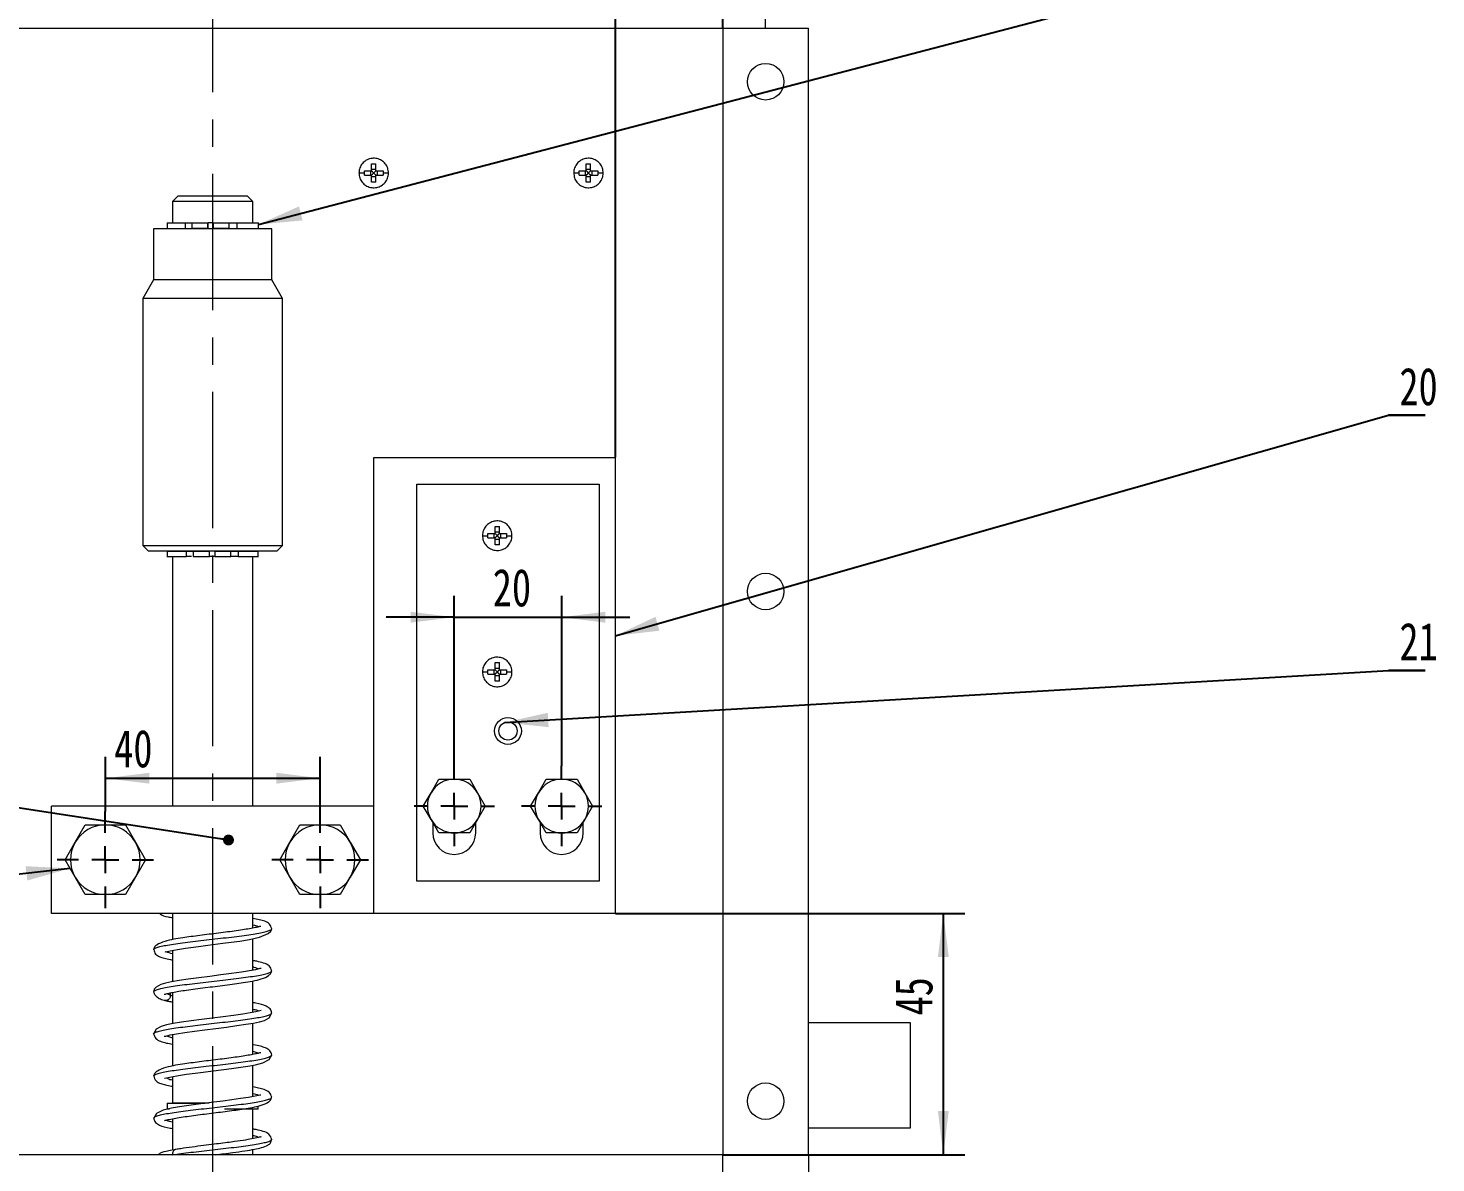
# Model space of a CAD drawing. Header units: millimetres. Extents: x -3 to 1189, y 0 to 841.
# Drawn here: x 672.5 to 803.6, y 680.1 to 785.8 of the extents above; entities that cross this region are included whole.
import ezdxf

# ---------------------------------------------------------------- set-up
doc = ezdxf.new("R2010")
doc.units = ezdxf.units.MM
doc.linetypes.add('CENTERX2', pattern=[20.32, 12.7, -2.54, 2.54, -2.54])
doc.layers.add('10', color=7, linetype='Continuous')
doc.styles.add('SLDTEXTSTYLE0', font='hyswlongfangsong.ttf')
doc.styles.get("Standard").update_dxf_attribs({"font": 'hyswlongfangsong.ttf'})
doc.dimstyles.new('SLDDIMSTYLE0', dxfattribs={"dimtxt": 3.5, "dimasz": 4.08, "dimexe": 0, "dimexo": 0.0625, "dimgap": 0.875, "dimtad": 2, "dimlfac": 2, "dimrnd": 1e-09, "dimzin": 12, "dimdsep": 46, "dimtxsty": 'SLDTEXTSTYLE0', "dimsah": 1, "dimcen": 0.09, "dimadec": 0, "dimazin": 3, "dimtfac": 1, "dimtofl": 0, "dimtmove": 0, "dimatfit": 3, "dimfxl": 1, "dimfrac": 2, "dimtolj": 1, "dimtzin": 12, "dimarcsym": 0})
doc.dimstyles.new('SLDDIMSTYLE2', dxfattribs={"dimtxt": 3.5, "dimasz": 4.08, "dimexe": 0, "dimexo": 0.0625, "dimgap": 0.875, "dimtad": 2, "dimlfac": 2, "dimrnd": 1e-09, "dimzin": 12, "dimdsep": 46, "dimtxsty": 'SLDTEXTSTYLE0', "dimsah": 1, "dimcen": 0.09, "dimadec": 0, "dimazin": 3, "dimtfac": 1, "dimtmove": 0, "dimatfit": 0, "dimfxl": 1, "dimfrac": 2, "dimtolj": 1, "dimtzin": 12, "dimarcsym": 0})
doc.dimstyles.new('SLDDIMSTYLE3', dxfattribs={"dimtxt": 0.18, "dimasz": 4.08, "dimexe": 0, "dimexo": 0.0625, "dimgap": 0, "dimtad": 0, "dimtih": 1, "dimtoh": 1, "dimdec": 0, "dimrnd": 1e-09, "dimzin": 0, "dimdsep": 46, "dimtxsty": 'Standard', "dimsah": 1, "dimcen": 0.09, "dimadec": 0, "dimazin": 0, "dimtfac": 4.08, "dimtdec": 0, "dimtofl": 0, "dimtmove": 0, "dimatfit": 3, "dimfxl": 1, "dimfrac": 2, "dimtolj": 1, "dimtzin": 0, "dimarcsym": 0})
doc.dimstyles.new('SLDDIMSTYLE4', dxfattribs={"dimtxt": 0.18, "dimasz": 1.016, "dimexe": 0, "dimexo": 0.0625, "dimgap": 0, "dimtad": 0, "dimtih": 1, "dimtoh": 1, "dimdec": 0, "dimrnd": 1e-09, "dimzin": 0, "dimdsep": 46, "dimtxsty": 'Standard', "dimblk1": 'DOT', "dimblk2": 'DOT', "dimsah": 1, "dimcen": 0.09, "dimadec": 0, "dimazin": 0, "dimtfac": 1.016, "dimtdec": 0, "dimtofl": 0, "dimtmove": 0, "dimatfit": 3, "dimldrblk": 'DOT', "dimfxl": 1, "dimfrac": 2, "dimtolj": 1, "dimtzin": 0, "dimarcsym": 0})

# ---------------------------------------------------------------- blocks, each defined once
blk = doc.blocks.new('_D_16')
at = {"layer": '10'}
for p, q in [((727.22, 745.83), (727.22, 797.87)), ((737.22, 785.83), (737.22, 797.87)), ((727.22, 795.87), (720.87, 795.87)), ((727.22, 795.87), (737.22, 795.87)), ((737.22, 795.87), (743.57, 795.87))]:
    blk.add_line(p, q, dxfattribs=at)
for points in [[(727.22, 795.87), (723.14, 796.37), (723.14, 795.36)], [(737.22, 795.87), (741.3, 795.36), (741.3, 796.37)]]:
    blk.add_solid(points, dxfattribs=at)
at = {"layer": '10', "insert": (732.08, 800.38), "char_height": 3.5, "attachment_point": 1, "style": 'SLDTEXTSTYLE0'}
blk.add_mtext('20', dxfattribs=at)
blk = doc.blocks.new('_D_17')
at = {"layer": '10'}
for p, q in [((727.22, 703.33), (759.76, 703.33)), ((757.76, 703.33), (757.76, 680.83)), ((737.22, 680.83), (759.76, 680.83))]:
    blk.add_line(p, q, dxfattribs=at)
for points in [[(757.76, 703.33), (757.26, 699.25), (758.27, 699.25)], [(757.76, 680.83), (758.27, 684.91), (757.26, 684.91)]]:
    blk.add_solid(points, dxfattribs=at)
at = {"layer": '10', "insert": (753.25, 693.81), "char_height": 3.5, "attachment_point": 1, "rotation": 90, "style": 'SLDTEXTSTYLE0'}
blk.add_mtext('45', dxfattribs=at)
blk = doc.blocks.new('_D_18')
at = {"layer": '10'}
for p, q in [((679.72, 712.83), (679.72, 717.92)), ((699.72, 712.83), (699.72, 717.92)), ((679.72, 715.92), (699.72, 715.92))]:
    blk.add_line(p, q, dxfattribs=at)
for points in [[(679.72, 715.92), (683.8, 715.42), (683.8, 716.43)], [(699.72, 715.92), (695.64, 716.43), (695.64, 715.42)]]:
    blk.add_solid(points, dxfattribs=at)
at = {"layer": '10', "insert": (680.54, 720.44), "char_height": 3.5, "attachment_point": 1, "style": 'SLDTEXTSTYLE0'}
blk.add_mtext('40', dxfattribs=at)
blk = doc.blocks.new('_D_19')
at = {"layer": '10'}
for p, q in [((712.22, 717.08), (712.22, 732.93)), ((722.22, 717.08), (722.22, 732.93)), ((712.22, 730.93), (705.87, 730.93)), ((712.22, 730.93), (722.22, 730.93)), ((722.22, 730.93), (728.57, 730.93))]:
    blk.add_line(p, q, dxfattribs=at)
for points in [[(712.22, 730.93), (708.14, 731.44), (708.14, 730.42)], [(722.22, 730.93), (726.3, 730.42), (726.3, 731.44)]]:
    blk.add_solid(points, dxfattribs=at)
at = {"layer": '10', "insert": (715.8, 735.44), "char_height": 3.5, "attachment_point": 1, "style": 'SLDTEXTSTYLE0'}
blk.add_mtext('20', dxfattribs=at)
blk = doc.blocks.new('SW_NOTE_20')
at = {"layer": '10', "color": 0}
for p, q in [((0, 0), (3.4, 0)), ((3.4, 0), (0, 0)), ((0, 0), (3.4, 0)), ((3.4, 0), (0, 0)), ((0, 0), (3.4, 0)), ((3.4, 0), (0, 0))]:
    blk.add_line(p, q, dxfattribs=at)
at = {"layer": '10', "color": 0, "insert": (2.79, 4.44), "char_height": 3.5, "attachment_point": 2, "style": 'SLDTEXTSTYLE0'}
blk.add_mtext('20', dxfattribs=at)
blk = doc.blocks.new('SW_NOTE_21')
at = {"layer": '10', "color": 0}
for p, q in [((0, 0), (3.4, 0)), ((3.4, 0), (0, 0)), ((0, 0), (3.4, 0)), ((3.4, 0), (0, 0)), ((0, 0), (3.4, 0)), ((3.4, 0), (0, 0))]:
    blk.add_line(p, q, dxfattribs=at)
at = {"layer": '10', "color": 0, "insert": (2.79, 4.44), "char_height": 3.5, "attachment_point": 2, "style": 'SLDTEXTSTYLE0'}
blk.add_mtext('21', dxfattribs=at)
blk = doc.blocks.new('_DOT')
at = {"color": 0, "linetype": 'ByBlock', "lineweight": -2}
blk.add_line((-0.5, 0), (-1, 0), dxfattribs=at)
at = {"color": 0, "linetype": 'ByBlock', "const_width": 0.5}
blk.add_lwpolyline([(-0.25, 0, 1), (0.25, 0, 1)], format="xyb", close=True, dxfattribs=at)
blk = doc.blocks.new('SW_CENTERMARKSYMBOL_7')
at = {"layer": '10', "color": 0}
for p, q in [((0, 2.5), (0, 4.5)), ((-2.5, 0), (-4.5, 0)), ((0, 0), (-1.25, 0)), ((0, 0), (0, 1.25)), ((0, 0), (0, -1.25)), ((0, 0), (1.25, 0)), ((2.5, 0), (4.5, 0)), ((0, -2.5), (0, -4.5))]:
    blk.add_line(p, q, dxfattribs=at)
blk = doc.blocks.new('SW_CENTERMARKSYMBOL_8')
at = {"layer": '10', "color": 0}
for p, q in [((0, 2.5), (0, 4.5)), ((-2.5, 0), (-4.5, 0)), ((0, 0), (-1.25, 0)), ((0, 0), (0, 1.25)), ((0, 0), (0, -1.25)), ((0, 0), (1.25, 0)), ((2.5, 0), (4.5, 0)), ((0, -2.5), (0, -4.5))]:
    blk.add_line(p, q, dxfattribs=at)
blk = doc.blocks.new('SW_CENTERMARKSYMBOL_9')
at = {"layer": '10', "color": 0}
for p, q in [((0, 2.5), (0, 3.75)), ((-2.5, 0), (-3.75, 0)), ((0, 0), (-1.25, 0)), ((0, 0), (0, 1.25)), ((0, 0), (0, -1.25)), ((0, 0), (1.25, 0)), ((2.5, 0), (3.75, 0)), ((0, -2.5), (0, -3.75))]:
    blk.add_line(p, q, dxfattribs=at)
blk = doc.blocks.new('SW_CENTERMARKSYMBOL_10')
at = {"layer": '10', "color": 0}
for p, q in [((0, 2.5), (0, 3.75)), ((-2.5, 0), (-3.75, 0)), ((0, 0), (-1.25, 0)), ((0, 0), (0, 1.25)), ((0, 0), (0, -1.25)), ((0, 0), (1.25, 0)), ((2.5, 0), (3.75, 0)), ((0, -2.5), (0, -3.75))]:
    blk.add_line(p, q, dxfattribs=at)

msp = doc.modelspace()

# ---------------------------------------------------------------- linework, layer by layer
at = {"color": 7, "linetype": 'Continuous', "lineweight": 15}
for p, q in [((741.2154, 785.8278), (741.2154, 789.8278)), ((650.7154, 785.8278), (741.2154, 785.8278)), ((737.2154, 785.8278), (737.2154, 680.8278)), ((737.2154, 785.8278), (745.2154, 785.8278)), ((745.2154, 680.8278), (745.2154, 785.8278)), ((703.3404, 772.3278), (703.8404, 772.3278)), ((703.8404, 772.3278), (703.8495, 772.5278)), ((703.8495, 772.1278), (703.8404, 772.3278)), ((703.8495, 772.5278), (704.5154, 772.5278)), ((704.3983, 772.5278), (704.3983, 772.1278)), ((704.5154, 773.1937), (704.9154, 773.1937)), ((704.9154, 772.6449), (704.5154, 772.6449)), ((704.701, 772.3135), (704.701, 772.3422)), ((704.7297, 772.3422), (704.701, 772.3422)), ((704.7297, 772.3135), (704.701, 772.3135)), ((704.7297, 772.3135), (704.7297, 772.3422)), ((704.9154, 772.5278), (705.5813, 772.5278)), ((705.0325, 772.5278), (705.0325, 772.1278)), ((705.5813, 772.5278), (705.5904, 772.3278)), ((705.5904, 772.3278), (705.5813, 772.1278)), ((705.5904, 772.3278), (706.0904, 772.3278)), ((723.3404, 772.3278), (723.8404, 772.3278)), ((723.8404, 772.3278), (723.8495, 772.5278)), ((723.8495, 772.1278), (723.8404, 772.3278)), ((723.8495, 772.5278), (724.5154, 772.5278)), ((724.3983, 772.5278), (724.3983, 772.1278)), ((724.5154, 773.1937), (724.9154, 773.1937)), ((724.9154, 772.6449), (724.5154, 772.6449)), ((724.701, 772.3135), (724.701, 772.3422)), ((724.7297, 772.3422), (724.701, 772.3422)), ((724.7297, 772.3135), (724.701, 772.3135)), ((724.7297, 772.3135), (724.7297, 772.3422)), ((724.9154, 772.5278), (725.5813, 772.5278)), ((725.0325, 772.5278), (725.0325, 772.1278)), ((725.5813, 772.5278), (725.5904, 772.3278)), ((725.5904, 772.3278), (725.5813, 772.1278)), ((725.5904, 772.3278), (726.0904, 772.3278)), ((703.8495, 772.1278), (704.5154, 772.1278)), ((704.5154, 772.0108), (704.9154, 772.0108)), ((704.9154, 771.462), (704.5154, 771.462)), ((704.9154, 772.1278), (705.5813, 772.1278)), ((723.8495, 772.1278), (724.5154, 772.1278)), ((724.5154, 772.0108), (724.9154, 772.0108)), ((724.9154, 771.462), (724.5154, 771.462)), ((724.9154, 772.1278), (725.5813, 772.1278)), ((686.4655, 770.1778), (685.9654, 769.6777)), ((685.9654, 769.6777), (685.9654, 767.6778)), ((693.4654, 769.6777), (685.9654, 769.6777)), ((692.9653, 770.1778), (686.4655, 770.1778)), ((693.4654, 769.6777), (692.9653, 770.1778)), ((693.4654, 767.6778), (693.4654, 769.6777)), ((684.2154, 767.1278), (684.2154, 762.3599)), ((689.7154, 767.1278), (684.2154, 767.1278)), ((685.4893, 767.6778), (685.4893, 767.1278)), ((685.4893, 767.6778), (687.1695, 767.6778)), ((687.1695, 767.1778), (687.1695, 767.6778)), ((687.1695, 767.6778), (687.762, 767.6778)), ((687.7632, 767.6778), (687.762, 767.6778)), ((687.762, 767.6778), (687.762, 767.1778)), ((687.763, 767.6778), (689.2462, 767.6778)), ((687.763, 767.1778), (689.2462, 767.1778)), ((687.7632, 767.6778), (687.7632, 767.1778)), ((689.2462, 767.6778), (689.2462, 767.1778)), ((689.2462, 767.6778), (689.2911, 767.6778)), ((689.2462, 767.1778), (689.2993, 767.1778)), ((689.2993, 767.1778), (689.2993, 767.6778)), ((689.7456, 767.6778), (689.2993, 767.6778)), ((695.2154, 767.1278), (689.7154, 767.1278)), ((689.7456, 767.6778), (689.7456, 767.1778)), ((689.7456, 767.6778), (691.2596, 767.6778)), ((689.7456, 767.1778), (691.2596, 767.1778)), ((691.2582, 767.1778), (691.2582, 767.6778)), ((691.2582, 767.6778), (691.2594, 767.6778)), ((691.2596, 767.6778), (691.9662, 767.6778)), ((691.9662, 767.6778), (691.9662, 767.1778)), ((691.9662, 767.6778), (693.9726, 767.6778)), ((693.9726, 767.1278), (693.9726, 767.6778)), ((695.2154, 762.3599), (695.2154, 767.1278)), ((684.2154, 762.3599), (683.2154, 760.6278)), ((695.2154, 762.3599), (684.2154, 762.3599)), ((696.2154, 760.6278), (695.2154, 762.3599)), ((683.2154, 760.6278), (683.2154, 737.6278)), ((696.2154, 760.6278), (683.2154, 760.6278)), ((696.2154, 737.6278), (696.2154, 760.6278)), ((704.7154, 745.8278), (727.2154, 745.8278)), ((704.7154, 713.3278), (704.7154, 745.8278)), ((727.2154, 745.8278), (727.2154, 703.3278)), ((708.7154, 706.3278), (708.7154, 743.3278)), ((708.7154, 743.3278), (725.7154, 743.3278)), ((725.7154, 743.3278), (725.7154, 706.3278)), ((714.8404, 738.5278), (715.3404, 738.5278)), ((715.3404, 738.5278), (715.3495, 738.7278)), ((715.3495, 738.3278), (715.3404, 738.5278)), ((715.3495, 738.7278), (716.0154, 738.7278)), ((715.3495, 738.3278), (716.0154, 738.3278)), ((715.8983, 738.7278), (715.8983, 738.3278)), ((716.0154, 739.3937), (716.4154, 739.3937)), ((716.4154, 738.8449), (716.0154, 738.8449)), ((716.0154, 738.2108), (716.4154, 738.2108)), ((716.201, 738.5135), (716.201, 738.5422)), ((716.2297, 738.5422), (716.201, 738.5422)), ((716.2297, 738.5135), (716.201, 738.5135)), ((716.2297, 738.5135), (716.2297, 738.5422)), ((716.4154, 738.7278), (717.0813, 738.7278)), ((716.4154, 738.3278), (717.0813, 738.3278)), ((716.5325, 738.7278), (716.5325, 738.3278)), ((717.0813, 738.7278), (717.0904, 738.5278)), ((717.0904, 738.5278), (717.0813, 738.3278)), ((717.0904, 738.5278), (717.5904, 738.5278)), ((683.2154, 737.6278), (683.7154, 737.1278)), ((683.2154, 737.6278), (689.7154, 737.6278)), ((683.7154, 737.1278), (689.7154, 737.1278)), ((685.4782, 737.0778), (685.4782, 736.5229)), ((685.4782, 737.0778), (687.2721, 737.0778)), ((686.2154, 737.1278), (686.2154, 737.0778)), ((687.2721, 736.5778), (687.2721, 737.0778)), ((687.2721, 737.0778), (687.9065, 737.0778)), ((687.9063, 737.0778), (687.9063, 736.5778)), ((687.9065, 737.0778), (689.4021, 737.0778)), ((687.9067, 737.0778), (687.9067, 736.5778)), ((689.4021, 737.0778), (689.4021, 736.5778)), ((689.4021, 737.0778), (689.4174, 737.0778)), ((689.4174, 736.5778), (689.4174, 737.0778)), ((689.7154, 737.6278), (696.2154, 737.6278)), ((689.7154, 737.1278), (695.7154, 737.1278)), ((689.902, 737.0778), (689.902, 736.5778)), ((689.902, 737.0778), (691.4066, 737.0778)), ((691.406, 736.5778), (691.406, 737.0778)), ((691.4066, 737.0778), (692.0735, 737.0778)), ((692.0735, 737.0778), (692.0735, 736.5778)), ((692.0735, 737.0778), (693.9615, 737.0778)), ((693.2154, 737.0778), (693.2154, 737.1278)), ((693.9615, 736.5229), (693.9615, 737.0778)), ((695.7154, 737.1278), (696.2154, 737.6278)), ((716.4154, 737.662), (716.0154, 737.662)), ((685.9654, 736.5778), (685.9654, 713.3278)), ((687.9063, 736.5778), (687.9067, 736.5778)), ((687.9065, 736.5778), (689.4021, 736.5778)), ((689.4021, 736.5778), (689.4151, 736.5778)), ((689.902, 736.5778), (689.4174, 736.5778)), ((689.902, 736.5778), (691.4066, 736.5778)), ((691.4064, 736.5778), (691.406, 736.5778)), ((693.4654, 713.3278), (693.4654, 736.5778)), ((716.0154, 726.6937), (716.4154, 726.6937)), ((714.8404, 725.8278), (715.3404, 725.8278)), ((715.3404, 725.8278), (715.3495, 726.0278)), ((715.3495, 725.6278), (715.3404, 725.8278)), ((715.3495, 726.0278), (716.0154, 726.0278)), ((715.3495, 725.6278), (716.0154, 725.6278)), ((715.8983, 726.0278), (715.8983, 725.6278)), ((716.4154, 726.1449), (716.0154, 726.1449)), ((716.0154, 725.5108), (716.4154, 725.5108)), ((716.201, 725.8135), (716.201, 725.8422)), ((716.2297, 725.8422), (716.201, 725.8422)), ((716.2297, 725.8135), (716.201, 725.8135)), ((716.2297, 725.8135), (716.2297, 725.8422)), ((716.4154, 726.0278), (717.0813, 726.0278)), ((716.4154, 725.6278), (717.0813, 725.6278)), ((716.5325, 726.0278), (716.5325, 725.6278)), ((717.0813, 726.0278), (717.0904, 725.8278)), ((717.0904, 725.8278), (717.0813, 725.6278)), ((717.0904, 725.8278), (717.5904, 725.8278)), ((716.4154, 724.962), (716.0154, 724.962)), ((709.3286, 713.3278), (710.0503, 714.5778)), ((710.0503, 714.5778), (710.772, 715.8278)), ((710.772, 715.8278), (712.2154, 715.8278)), ((712.2154, 715.8278), (713.6588, 715.8278)), ((713.6588, 715.8278), (714.3805, 714.5778)), ((714.3805, 714.5778), (715.1021, 713.3278)), ((719.3286, 713.3278), (720.0503, 714.5778)), ((720.0503, 714.5778), (720.772, 715.8278)), ((720.772, 715.8278), (722.2154, 715.8278)), ((722.2154, 715.8278), (723.6588, 715.8278)), ((723.6588, 715.8278), (724.3805, 714.5778)), ((724.3805, 714.5778), (725.1021, 713.3278)), ((674.7154, 703.3278), (674.7154, 713.3278)), ((704.7154, 713.3278), (674.7154, 713.3278)), ((704.7154, 703.3278), (704.7154, 713.3278)), ((710.0503, 712.0778), (709.3286, 713.3278)), ((715.1021, 713.3278), (714.3805, 712.0778)), ((720.0503, 712.0778), (719.3286, 713.3278)), ((725.1021, 713.3278), (724.3805, 712.0778)), ((710.772, 710.8278), (710.0503, 712.0778)), ((714.3805, 712.0778), (713.6588, 710.8278)), ((720.772, 710.8278), (720.0503, 712.0778)), ((724.3805, 712.0778), (723.6588, 710.8278)), ((676.9008, 709.9528), (677.839, 711.5778)), ((677.839, 711.5778), (679.7154, 711.5778)), ((679.7154, 711.5778), (681.5918, 711.5778)), ((681.5918, 711.5778), (682.53, 709.9528)), ((696.9008, 709.9528), (697.839, 711.5778)), ((697.839, 711.5778), (699.7154, 711.5778)), ((699.7154, 711.5778), (701.5918, 711.5778)), ((701.5918, 711.5778), (702.53, 709.9528)), ((710.2154, 711.7919), (710.2154, 710.8278)), ((712.2154, 710.8278), (710.772, 710.8278)), ((713.6588, 710.8278), (712.2154, 710.8278)), ((714.2154, 710.8278), (714.2154, 711.7919)), ((720.2154, 711.7919), (720.2154, 710.8278)), ((722.2154, 710.8278), (720.772, 710.8278)), ((723.6588, 710.8278), (722.2154, 710.8278)), ((724.2154, 710.8278), (724.2154, 711.7919)), ((675.9626, 708.3278), (676.9008, 709.9528)), ((682.53, 709.9528), (683.4682, 708.3278)), ((695.9626, 708.3278), (696.9008, 709.9528)), ((702.53, 709.9528), (703.4682, 708.3278)), ((676.9008, 706.7028), (675.9626, 708.3278)), ((683.4682, 708.3278), (682.53, 706.7028)), ((696.9008, 706.7028), (695.9626, 708.3278)), ((703.4682, 708.3278), (702.53, 706.7028)), ((677.839, 705.0778), (676.9008, 706.7028)), ((682.53, 706.7028), (681.5918, 705.0778)), ((697.839, 705.0778), (696.9008, 706.7028)), ((702.53, 706.7028), (701.5918, 705.0778)), ((725.7154, 706.3278), (708.7154, 706.3278)), ((679.7154, 705.0778), (677.839, 705.0778)), ((681.5918, 705.0778), (679.7154, 705.0778)), ((699.7154, 705.0778), (697.839, 705.0778)), ((701.5918, 705.0778), (699.7154, 705.0778)), ((704.7154, 703.3278), (674.7154, 703.3278)), ((685.9654, 703.3278), (685.9654, 700.8829)), ((693.4654, 701.9568), (693.4654, 703.3278)), ((727.2154, 703.3278), (704.7154, 703.3278)), ((693.4654, 698.0327), (693.4654, 700.9709)), ((684.2425, 699.9351), (684.2404, 699.9501)), ((685.9654, 699.8861), (685.9654, 696.968)), ((693.4654, 694.1076), (693.4654, 697.0314)), ((685.9654, 695.9621), (685.9654, 693.0425)), ((693.4654, 690.1817), (693.4654, 693.0994)), ((754.7154, 693.1278), (745.2154, 693.1278)), ((754.7154, 683.3278), (754.7154, 693.1278)), ((685.9654, 692.0352), (685.9654, 689.1003)), ((693.4654, 686.2576), (693.4654, 689.1785)), ((685.9654, 688.1116), (685.9654, 685.6778)), ((685.4737, 685.6278), (685.4737, 685.0729)), ((685.4737, 685.6278), (688.9849, 685.6278)), ((685.9654, 685.6778), (689.3789, 685.6778)), ((686.2154, 685.6778), (686.2154, 685.6278)), ((693.4654, 682.3327), (693.4654, 685.1278)), ((693.9571, 685.0729), (693.9571, 685.3753)), ((685.9654, 684.1854), (685.9654, 681.2598)), ((745.2154, 683.3278), (754.7154, 683.3278)), ((737.2154, 680.8278), (654.7154, 680.8278)), ((693.4654, 680.8278), (693.4654, 681.3265)), ((737.2154, 676.8278), (737.2154, 680.8278)), ((737.2154, 680.8278), (745.2154, 680.8278)), ((745.2154, 680.8278), (745.2154, 658.3278))]:
    msp.add_line(p, q, dxfattribs=at)
at = {"color": 8, "linetype": 'Continuous', "lineweight": 15}
for p, q in [((685.4542, 695.8474), (685.7707, 695.7028)), ((685.7708, 695.7028), (685.9654, 695.6575)), ((685.4202, 691.9131), (685.9654, 691.7359)), ((693.4654, 690.492), (693.9985, 690.2997))]:
    msp.add_line(p, q, dxfattribs=at)
at = {"color": 7, "linetype": 'Continuous', "lineweight": 15, "flags": 128}
for points in [[(685.2461, 699.7712), (685.3575, 699.7591), (685.7694, 699.8496), (686.4357, 699.9737), (687.1796, 700.0895), (687.925, 700.1938), (688.6239, 700.2858), (689.2602, 700.3667), (690.6728, 700.5441), (691.4451, 700.6439), (692.246, 700.7538), (693.1437, 700.8974), (694.0732, 701.1097), (694.8675, 701.4418), (695.1233, 701.6623), (695.2148, 701.9155), (695.2148, 701.9155)], [(694.2177, 698.1854), (694.0954, 698.1767), (693.707, 698.0796), (693.1342, 697.9684), (692.3855, 697.8484), (691.4812, 697.721), (690.4816, 697.5909), (689.4449, 697.4606), (688.4142, 697.3301), (687.4345, 697.1995), (686.5785, 697.0735), (685.8801, 696.9534), (685.3348, 696.8379), (684.886, 696.7088), (684.4432, 696.4649), (684.2789, 696.2624), (684.2159, 696.001), (684.2159, 696.001)], [(694.2205, 694.2625), (694.1015, 694.2537), (693.7429, 694.1627), (693.2137, 694.0576), (692.5126, 693.9425), (691.6514, 693.819), (690.6886, 693.6922), (689.6821, 693.5653), (688.6717, 693.4381), (687.699, 693.3109), (686.8136, 693.1848), (686.0496, 693.0594), (685.4221, 692.9332), (684.9065, 692.7909), (684.4442, 692.5411), (684.2172, 692.081), (684.2172, 692.081)], [(685.2079, 691.8823), (685.3534, 691.8968), (685.7688, 691.9977), (686.3602, 692.1106), (687.1139, 692.2303), (688.0084, 692.3553), (688.9884, 692.4822), (690.0009, 692.6092), (691.0049, 692.7365), (691.9607, 692.8639), (692.8094, 692.9881), (693.5198, 693.1086), (694.0834, 693.2268), (694.5451, 693.3596), (694.9857, 693.6038), (695.215, 694.0628), (695.215, 694.0628)], [(685.2295, 687.9837), (685.4058, 687.991), (685.8747, 688.0951), (686.5262, 688.2136), (687.2803, 688.3297), (688.0984, 688.4424), (689.7788, 688.6564), (691.4531, 688.87), (692.9759, 689.0899), (693.6965, 689.2203), (694.3977, 689.4071), (694.9673, 689.7048), (695.2119, 690.1413), (695.2119, 690.1413)], [(694.2044, 686.3921), (694.0959, 686.3958), (693.6741, 686.297), (693.0449, 686.1782), (692.3049, 686.0613), (691.497, 685.9477), (690.6604, 685.8384), (689.8128, 685.7317), (688.134, 685.519), (686.6265, 685.3054), (685.8725, 685.173), (685.1135, 684.9794), (684.4881, 684.6726), (684.221, 684.229), (684.221, 684.229)]]:
    msp.add_lwpolyline(points, dxfattribs=at)
at = {"color": 7, "linetype": 'Continuous', "lineweight": 15}
for centre, radius in [((741.2154, 780.8278), 1.7), ((741.2154, 733.3278), 1.7), ((717.2154, 720.3278), 1.25), ((717.2154, 720.3278), 0.85), ((741.2154, 685.8278), 1.7)]:
    msp.add_circle(centre, radius, dxfattribs=at)
for centre, radius, start, end in [((712.2154, 713.3278), 2.5, 150, 210), ((712.2154, 713.3278), 2.5, 90.000001, 150), ((712.2154, 713.3278), 2.5, 30, 90.000001), ((712.2154, 713.3278), 2.5, 330, 30), ((722.2154, 713.3278), 2.5, 150, 210), ((722.2154, 713.3278), 2.5, 90.000001, 150), ((722.2154, 713.3278), 2.5, 30, 90.000001), ((722.2154, 713.3278), 2.5, 330, 30), ((712.2154, 713.3278), 2.5, 210, 270.000001), ((712.2154, 713.3278), 2.5, 270.000001, 330), ((722.2154, 713.3278), 2.5, 210, 270.000001), ((722.2154, 713.3278), 2.5, 270.000001, 330), ((679.7154, 708.3278), 3.25, 90, 150), ((679.7154, 708.3278), 3.25, 30, 90), ((699.7154, 708.3278), 3.25, 90, 150), ((699.7154, 708.3278), 3.25, 30, 90), ((712.2154, 710.8278), 2, 180, 0), ((722.2154, 710.8278), 2, 180, 0), ((679.7154, 708.3278), 3.25, 150, 210), ((679.7154, 708.3278), 3.25, 330, 30), ((699.7154, 708.3278), 3.25, 150, 210), ((699.7154, 708.3278), 3.25, 330, 30), ((679.7154, 708.3278), 3.25, 210, 270), ((679.7154, 708.3278), 3.25, 270, 330), ((699.7154, 708.3278), 3.25, 210, 270), ((699.7154, 708.3278), 3.25, 270, 330)]:
    msp.add_arc(centre, radius, start, end, dxfattribs=at)
for points, knots in [([(706.0904, 772.3278), (706.0752, 772.4824), (706.0448, 772.7917), (705.8078, 773.2032), (705.4587, 773.5161), (705.0229, 773.695), (704.5532, 773.7197), (704.1016, 773.5876), (703.7189, 773.3133), (703.45, 772.9283), (703.3485, 772.5782), (703.342, 772.376), (703.3404, 772.3278)], [0, 0, 0, 0, 0.10737278, 0.21474566, 0.32211787, 0.42948998, 0.53686234, 0.64423524, 0.7516074, 0.85898024, 0.96635181, 1, 1, 1, 1]), ([(726.0904, 772.3278), (726.0752, 772.4824), (726.0448, 772.7917), (725.8078, 773.2032), (725.4587, 773.5161), (725.0229, 773.695), (724.5532, 773.7197), (724.1016, 773.5876), (723.7189, 773.3133), (723.45, 772.9283), (723.3485, 772.5782), (723.342, 772.376), (723.3404, 772.3278)], [0, 0, 0, 0, 0.10737266, 0.21474555, 0.32211778, 0.42948991, 0.53686315, 0.64423524, 0.75160672, 0.85898007, 0.96635189, 1, 1, 1, 1]), ([(703.3404, 772.3278), (703.3556, 772.1732), (703.386, 771.864), (703.623, 771.4524), (703.9721, 771.1396), (704.4079, 770.9607), (704.8776, 770.9359), (705.3292, 771.0681), (705.7119, 771.3423), (705.9808, 771.7274), (706.0822, 772.0775), (706.0888, 772.2796), (706.0904, 772.3278)], [0, 0, 0, 0, 0.1073727, 0.2147455, 0.32211762, 0.42948965, 0.53686193, 0.64423426, 0.75160735, 0.85897868, 0.96635183, 1, 1, 1, 1]), ([(704.701, 772.3422), (704.6601, 772.3797), (704.5906, 772.4433), (704.5263, 772.5032), (704.4999, 772.5278)], [0, 0, 0, 0, 0.589673427, 1, 1, 1, 1]), ([(704.701, 772.3135), (704.6601, 772.276), (704.5906, 772.2124), (704.5263, 772.1524), (704.4999, 772.1278)], [0, 0, 0, 0, 0.58965601, 1, 1, 1, 1]), ([(704.5154, 772.5278), (704.5154, 772.6796), (704.5154, 772.921), (704.5154, 773.1198), (704.5154, 773.1937)], [0, 0, 0, 0, 0.62863701, 1, 1, 1, 1]), ([(704.701, 772.3422), (704.6635, 772.3831), (704.5999, 772.4526), (704.54, 772.5169), (704.5154, 772.5433)], [0, 0, 0, 0, 0.5896687, 1, 1, 1, 1]), ([(704.5154, 772.1124), (704.54, 772.1387), (704.5999, 772.203), (704.6635, 772.2725), (704.701, 772.3135)], [0, 0, 0, 0, 0.41034797, 1, 1, 1, 1]), ([(704.7297, 772.3422), (704.7672, 772.3831), (704.8309, 772.4526), (704.8908, 772.5169), (704.9154, 772.5433)], [0, 0, 0, 0, 0.58965999, 1, 1, 1, 1]), ([(704.9309, 772.5278), (704.9045, 772.5032), (704.8402, 772.4433), (704.7707, 772.3797), (704.7297, 772.3422)], [0, 0, 0, 0, 0.410326573, 1, 1, 1, 1]), ([(704.9154, 772.1124), (704.8908, 772.1387), (704.8309, 772.203), (704.7672, 772.2725), (704.7297, 772.3135)], [0, 0, 0, 0, 0.41033926, 1, 1, 1, 1]), ([(704.9309, 772.1278), (704.9044, 772.1525), (704.84, 772.2124), (704.7706, 772.276), (704.7297, 772.3135)], [0, 0, 0, 0, 0.41190488, 1, 1, 1, 1]), ([(704.9154, 772.5278), (704.9154, 772.6796), (704.9154, 772.921), (704.9154, 773.1198), (704.9154, 773.1937)], [0, 0, 0, 0, 0.62863701, 1, 1, 1, 1]), ([(723.3404, 772.3278), (723.3556, 772.1732), (723.386, 771.864), (723.623, 771.4524), (723.9721, 771.1396), (724.4079, 770.9607), (724.8776, 770.9359), (725.3292, 771.0681), (725.7118, 771.3423), (725.9808, 771.7274), (726.0823, 772.0775), (726.0888, 772.2796), (726.0904, 772.3278)], [0, 0, 0, 0, 0.10737257, 0.21474539, 0.32211753, 0.42948958, 0.53686274, 0.64423426, 0.75160666, 0.85897851, 0.96635192, 1, 1, 1, 1]), ([(724.701, 772.3422), (724.6601, 772.3797), (724.5906, 772.4433), (724.5263, 772.5032), (724.4999, 772.5278)], [0, 0, 0, 0, 0.58966945, 1, 1, 1, 1]), ([(724.701, 772.3135), (724.6601, 772.276), (724.5906, 772.2124), (724.5263, 772.1524), (724.4999, 772.1278)], [0, 0, 0, 0, 0.58965203, 1, 1, 1, 1]), ([(724.5154, 772.5278), (724.5154, 772.6796), (724.5154, 772.921), (724.5154, 773.1198), (724.5154, 773.1937)], [0, 0, 0, 0, 0.62863701, 1, 1, 1, 1]), ([(724.701, 772.3422), (724.6635, 772.3831), (724.5999, 772.4526), (724.54, 772.5169), (724.5154, 772.5433)], [0, 0, 0, 0, 0.58967009, 1, 1, 1, 1]), ([(724.5154, 772.1124), (724.54, 772.1387), (724.5999, 772.203), (724.6635, 772.2725), (724.701, 772.3135)], [0, 0, 0, 0, 0.41033787, 1, 1, 1, 1]), ([(724.7297, 772.3422), (724.7673, 772.3831), (724.8309, 772.4526), (724.8908, 772.5169), (724.9154, 772.5433)], [0, 0, 0, 0, 0.58965999, 1, 1, 1, 1]), ([(724.9309, 772.5278), (724.9045, 772.5032), (724.8402, 772.4433), (724.7707, 772.3797), (724.7297, 772.3422)], [0, 0, 0, 0, 0.41033055, 1, 1, 1, 1]), ([(724.9154, 772.1124), (724.8908, 772.1387), (724.8309, 772.203), (724.7673, 772.2725), (724.7297, 772.3135)], [0, 0, 0, 0, 0.41034797, 1, 1, 1, 1]), ([(724.9309, 772.1278), (724.9044, 772.1525), (724.84, 772.2124), (724.7706, 772.276), (724.7297, 772.3135)], [0, 0, 0, 0, 0.41190887, 1, 1, 1, 1]), ([(724.9154, 772.5278), (724.9154, 772.6796), (724.9154, 772.921), (724.9154, 773.1198), (724.9154, 773.1937)], [0, 0, 0, 0, 0.62863701, 1, 1, 1, 1]), ([(704.5154, 771.462), (704.5154, 771.591), (704.5154, 771.7964), (704.5154, 772.0381), (704.5154, 772.1278)], [0, 0, 0, 0, 0.62863239, 1, 1, 1, 1]), ([(704.9154, 771.462), (704.9154, 771.591), (704.9154, 771.7964), (704.9154, 772.0381), (704.9154, 772.1278)], [0, 0, 0, 0, 0.62863239, 1, 1, 1, 1]), ([(724.5154, 771.462), (724.5154, 771.591), (724.5154, 771.7964), (724.5154, 772.0381), (724.5154, 772.1278)], [0, 0, 0, 0, 0.62863239, 1, 1, 1, 1]), ([(724.9154, 771.462), (724.9154, 771.591), (724.9154, 771.7964), (724.9154, 772.0381), (724.9154, 772.1278)], [0, 0, 0, 0, 0.62863239, 1, 1, 1, 1]), ([(717.5904, 738.5278), (717.5752, 738.6824), (717.5448, 738.9917), (717.3078, 739.4032), (716.9587, 739.7161), (716.5229, 739.895), (716.0532, 739.9197), (715.6016, 739.7876), (715.2189, 739.5133), (714.95, 739.1283), (714.8485, 738.7782), (714.842, 738.576), (714.8404, 738.5278)], [0, 0, 0, 0, 0.10737287, 0.21474486, 0.32211831, 0.42949037, 0.5368618, 0.64423524, 0.75160714, 0.85897971, 0.96635183, 1, 1, 1, 1]), ([(714.8404, 738.5278), (714.8556, 738.3732), (714.886, 738.064), (715.123, 737.6524), (715.4721, 737.3396), (715.9079, 737.1607), (716.3776, 737.1359), (716.8292, 737.2681), (717.2119, 737.5423), (717.4808, 737.9274), (717.5822, 738.2775), (717.5888, 738.4796), (717.5904, 738.5278)], [0, 0, 0, 0, 0.10737171, 0.21474451, 0.32211664, 0.42948901, 0.53686215, 0.6442339, 0.75160719, 0.85897974, 0.96635183, 1, 1, 1, 1]), ([(716.201, 738.5422), (716.1601, 738.5797), (716.0906, 738.6433), (716.0263, 738.7032), (715.9999, 738.7278)], [0, 0, 0, 0, 0.58965109, 1, 1, 1, 1]), ([(716.201, 738.5135), (716.1601, 738.476), (716.0906, 738.4124), (716.0263, 738.3524), (715.9999, 738.3278)], [0, 0, 0, 0, 0.58967863, 1, 1, 1, 1]), ([(716.0154, 738.7278), (716.0154, 738.8796), (716.0154, 739.121), (716.0154, 739.3198), (716.0154, 739.3937)], [0, 0, 0, 0, 0.62863022, 1, 1, 1, 1]), ([(716.201, 738.5422), (716.1635, 738.5831), (716.0999, 738.6526), (716.04, 738.7169), (716.0154, 738.7433)], [0, 0, 0, 0, 0.58969277, 1, 1, 1, 1]), ([(716.0154, 738.3124), (716.04, 738.3387), (716.0999, 738.403), (716.1635, 738.4725), (716.201, 738.5135)], [0, 0, 0, 0, 0.41034347, 1, 1, 1, 1]), ([(716.0154, 737.662), (716.0154, 737.7911), (716.0154, 737.9964), (716.0154, 738.2381), (716.0154, 738.3278)], [0, 0, 0, 0, 0.62862869, 1, 1, 1, 1]), ([(716.2297, 738.5422), (716.2672, 738.5831), (716.3309, 738.6526), (716.3908, 738.7169), (716.4154, 738.7433)], [0, 0, 0, 0, 0.58966594, 1, 1, 1, 1]), ([(716.4309, 738.7278), (716.4045, 738.7032), (716.3402, 738.6433), (716.2707, 738.5797), (716.2297, 738.5422)], [0, 0, 0, 0, 0.4103105, 1, 1, 1, 1]), ([(716.4154, 738.3124), (716.3908, 738.3387), (716.3309, 738.403), (716.2672, 738.4725), (716.2297, 738.5135)], [0, 0, 0, 0, 0.41033406, 1, 1, 1, 1]), ([(716.4309, 738.3278), (716.4044, 738.3525), (716.34, 738.4124), (716.2706, 738.476), (716.2297, 738.5135)], [0, 0, 0, 0, 0.41179893, 1, 1, 1, 1]), ([(716.4154, 738.7278), (716.4154, 738.8796), (716.4154, 739.121), (716.4154, 739.3198), (716.4154, 739.3937)], [0, 0, 0, 0, 0.62863022, 1, 1, 1, 1]), ([(716.4154, 737.662), (716.4154, 737.7911), (716.4154, 737.9964), (716.4154, 738.2381), (716.4154, 738.3278)], [0, 0, 0, 0, 0.62862869, 1, 1, 1, 1]), ([(685.4803, 736.5778), (685.4796, 736.5778), (685.4091, 736.5778), (685.6614, 736.5778), (686.2361, 736.5778), (686.9268, 736.5778), (687.2721, 736.5778)], [0, 0, 0, 0, 0.00330326, 0.33553325, 0.66776781, 1, 1, 1, 1]), ([(687.7313, 736.5778), (687.6715, 736.5778), (687.55, 736.5778), (687.3657, 736.5778), (687.2721, 736.5778)], [0, 0, 0, 0, 0.49239765, 1, 1, 1, 1]), ([(692.0735, 736.5778), (691.979, 736.5778), (691.7899, 736.5778), (691.5832, 736.5778), (691.4418, 736.5778), (691.4183, 736.5778), (691.4066, 736.5778)], [0, 0, 0, 0, 0.25000194, 0.50000148, 0.75000351, 1, 1, 1, 1]), ([(692.0735, 736.5778), (692.4263, 736.5778), (693.1317, 736.5778), (693.7448, 736.5778), (694.0182, 736.5778), (693.9493, 736.5778), (693.9434, 736.5778)], [0, 0, 0, 0, 0.32318157, 0.64636743, 0.96954707, 1, 1, 1, 1]), ([(717.5904, 725.8278), (717.5752, 725.9824), (717.5448, 726.2917), (717.3078, 726.7032), (716.9587, 727.0161), (716.5229, 727.195), (716.0532, 727.2197), (715.6016, 727.0876), (715.2189, 726.8133), (714.95, 726.4283), (714.8485, 726.0782), (714.842, 725.876), (714.8404, 725.8278)], [0, 0, 0, 0, 0.10737292, 0.21474419, 0.32211769, 0.42949012, 0.5368616, 0.64423508, 0.75160704, 0.85897965, 0.96635181, 1, 1, 1, 1]), ([(716.0154, 726.0278), (716.0154, 726.1796), (716.0154, 726.421), (716.0154, 726.6198), (716.0154, 726.6937)], [0, 0, 0, 0, 0.62863022, 1, 1, 1, 1]), ([(716.4154, 726.0278), (716.4154, 726.1796), (716.4154, 726.421), (716.4154, 726.6198), (716.4154, 726.6937)], [0, 0, 0, 0, 0.62863022, 1, 1, 1, 1]), ([(714.8404, 725.8278), (714.8556, 725.6732), (714.886, 725.364), (715.123, 724.9524), (715.4721, 724.6396), (715.9079, 724.4607), (716.3776, 724.4359), (716.8292, 724.5681), (717.2119, 724.8423), (717.4808, 725.2274), (717.5822, 725.5775), (717.5888, 725.7796), (717.5904, 725.8278)], [0, 0, 0, 0, 0.10737252, 0.21474453, 0.3221172, 0.4294892, 0.53686231, 0.64423402, 0.75160728, 0.85897979, 0.96635184, 1, 1, 1, 1]), ([(716.201, 725.8422), (716.1601, 725.8797), (716.0906, 725.9433), (716.0263, 726.0032), (715.9999, 726.0278)], [0, 0, 0, 0, 0.58965109, 1, 1, 1, 1]), ([(716.201, 725.8135), (716.1601, 725.776), (716.0906, 725.7124), (716.0263, 725.6524), (715.9999, 725.6278)], [0, 0, 0, 0, 0.58967863, 1, 1, 1, 1]), ([(716.201, 725.8422), (716.1635, 725.8831), (716.0999, 725.9526), (716.04, 726.0169), (716.0154, 726.0433)], [0, 0, 0, 0, 0.58968336, 1, 1, 1, 1]), ([(716.0154, 725.6124), (716.04, 725.6387), (716.0999, 725.703), (716.1635, 725.7725), (716.201, 725.8135)], [0, 0, 0, 0, 0.41033406, 1, 1, 1, 1]), ([(716.0154, 724.962), (716.0154, 725.0911), (716.0154, 725.2964), (716.0154, 725.5381), (716.0154, 725.6278)], [0, 0, 0, 0, 0.62862869, 1, 1, 1, 1]), ([(716.2297, 725.8422), (716.2672, 725.8831), (716.3309, 725.9526), (716.3908, 726.0169), (716.4154, 726.0433)], [0, 0, 0, 0, 0.58966594, 1, 1, 1, 1]), ([(716.4309, 726.0278), (716.4045, 726.0032), (716.3402, 725.9433), (716.2707, 725.8797), (716.2297, 725.8422)], [0, 0, 0, 0, 0.4103105, 1, 1, 1, 1]), ([(716.4154, 725.6124), (716.3908, 725.6387), (716.3309, 725.703), (716.2672, 725.7725), (716.2297, 725.8135)], [0, 0, 0, 0, 0.41033406, 1, 1, 1, 1]), ([(716.4309, 725.6278), (716.4044, 725.6525), (716.34, 725.7124), (716.2706, 725.776), (716.2297, 725.8135)], [0, 0, 0, 0, 0.41179893, 1, 1, 1, 1]), ([(716.4154, 724.962), (716.4154, 725.0911), (716.4154, 725.2964), (716.4154, 725.5381), (716.4154, 725.6278)], [0, 0, 0, 0, 0.62862869, 1, 1, 1, 1]), ([(684.764, 703.3343), (684.7823, 703.3156), (684.9413, 703.1542), (685.3984, 703.0304), (685.8338, 702.9473), (685.9654, 702.9221)], [0, 0, 0, 0, 0.083454738, 0.722837731, 1, 1, 1, 1]), ([(695.213, 701.8939), (695.1666, 702.0547), (695.0778, 702.3631), (694.5744, 702.5998), (694.0927, 702.7337), (693.6709, 702.8136), (693.4654, 702.8525)], [0, 0, 0, 0, 0.278576847, 0.533919447, 0.772858409, 1, 1, 1, 1]), ([(694.2072, 702.0968), (694.194, 702.1063), (694.1633, 702.1284), (693.8326, 702.0246), (693.1419, 701.8887), (691.9677, 701.706), (690.2702, 701.4875), (688.7944, 701.3053), (687.6859, 701.1604), (686.8717, 701.0463), (686.0241, 700.9098), (685.1614, 700.7122), (684.574, 700.4534), (684.2615, 700.1765), (684.2322, 700.0136), (684.2171, 699.9295)], [0, 0, 0, 0, 0.04581909, 0.10625229, 0.16584156, 0.28478589, 0.40303544, 0.52070516, 0.57961713, 0.63890551, 0.70739221, 0.78950242, 0.88690123, 0.94160318, 1, 1, 1, 1]), ([(684.2224, 699.9506), (684.2585, 699.8034), (684.3282, 699.5197), (684.9048, 699.2055), (685.3708, 699.0889), (685.901, 699.0026), (685.9654, 698.9921)], [0, 0, 0, 0, 0.25767856, 0.49645353, 0.93887978, 1, 1, 1, 1]), ([(695.2143, 697.9656), (695.1631, 698.1321), (695.0649, 698.451), (694.472, 698.7087), (693.9621, 698.8385), (693.5863, 698.906), (693.4654, 698.9277)], [0, 0, 0, 0, 0.31627943, 0.60595778, 0.87320889, 1, 1, 1, 1]), ([(685.2093, 695.8132), (685.219, 695.8034), (685.2414, 695.7805), (685.5284, 695.874), (685.9848, 695.969), (686.5655, 696.073), (687.2835, 696.1821), (688.1133, 696.2955), (689.0139, 696.4109), (689.9441, 696.5268), (690.8676, 696.6428), (691.7546, 696.7593), (692.6046, 696.8794), (693.4683, 697.0193), (694.3265, 697.2172), (694.8801, 697.4751), (695.1643, 697.7477), (695.1928, 697.9079), (695.2076, 697.9904)], [0, 0, 0, 0, 0.04169682, 0.09722458, 0.15222901, 0.2094426, 0.26886167, 0.33063742, 0.39356783, 0.4562961, 0.51873978, 0.58109053, 0.64396847, 0.71460053, 0.79649347, 0.89126528, 0.9440226, 1, 1, 1, 1]), ([(684.2169, 696.0169), (684.2368, 695.9294), (684.2765, 695.7552), (684.5486, 695.5148), (684.853, 695.3375), (685.1067, 695.2669), (685.1843, 695.2453)], [0, 0, 0, 0, 0.29545444, 0.58810355, 0.87403311, 1, 1, 1, 1]), ([(685.2562, 695.2226), (685.356, 695.1931), (685.532, 695.141), (685.8345, 695.0895), (685.9654, 695.0673)], [0, 0, 0, 0, 0.56718154, 1, 1, 1, 1]), ([(695.2148, 694.0407), (695.1832, 694.1748), (695.1223, 694.4335), (694.5928, 694.7584), (694.0841, 694.8967), (693.5606, 694.9847), (693.4654, 695.0007)], [0, 0, 0, 0, 0.252265, 0.48653319, 0.90655974, 1, 1, 1, 1]), ([(684.2172, 692.1032), (684.2621, 691.9473), (684.3497, 691.6433), (684.8492, 691.3961), (685.3552, 691.2539), (685.7767, 691.1744), (685.9654, 691.1388)], [0, 0, 0, 0, 0.27749526, 0.54121928, 0.79461227, 1, 1, 1, 1]), ([(695.2119, 690.119), (695.1744, 690.266), (695.1002, 690.5561), (694.4875, 690.875), (694.0249, 690.9912), (693.4811, 691.0772), (693.4654, 691.0797)], [0, 0, 0, 0, 0.253261627, 0.50018447, 0.985564212, 1, 1, 1, 1]), ([(694.2083, 690.3228), (694.1945, 690.3319), (694.1634, 690.3523), (693.8389, 690.2515), (693.1715, 690.1197), (692.0534, 689.9432), (690.415, 689.7303), (688.9771, 689.5533), (687.8825, 689.4118), (687.063, 689.2992), (686.1843, 689.1623), (685.2561, 688.9609), (684.6089, 688.695), (684.27, 688.4095), (684.2373, 688.2418), (684.2204, 688.1549)], [0, 0, 0, 0, 0.04682103, 0.10536375, 0.16266218, 0.2777148, 0.39281379, 0.50761526, 0.5649802, 0.62282182, 0.6916957, 0.77656545, 0.87902597, 0.93727287, 1, 1, 1, 1]), ([(684.2204, 688.1772), (684.2707, 688.0094), (684.3641, 687.6984), (684.8575, 687.4652), (685.3238, 687.3407), (685.6916, 687.259), (685.9389, 687.2171), (685.9654, 687.2126)], [0, 0, 0, 0, 0.29111529, 0.53968175, 0.75545111, 0.97382909, 1, 1, 1, 1]), ([(695.2096, 686.1913), (695.1592, 686.3604), (695.0636, 686.6808), (694.5324, 686.9169), (694.0499, 687.0435), (693.6457, 687.12), (693.4654, 687.1541)], [0, 0, 0, 0, 0.2960069, 0.56104598, 0.8042437, 1, 1, 1, 1]), ([(685.2249, 684.0489), (685.2426, 684.0407), (685.2828, 684.0223), (685.6723, 684.1359), (686.252, 684.2441), (686.9437, 684.3568), (687.9596, 684.5021), (689.3803, 684.6828), (690.8169, 684.8601), (691.8883, 685.0022), (692.6654, 685.1136), (693.4783, 685.2469), (694.3146, 685.4406), (694.8744, 685.697), (695.157, 685.9604), (695.1859, 686.1106), (695.1999, 686.1833)], [0, 0, 0, 0, 0.0513122, 0.11616383, 0.18018567, 0.24277591, 0.30368332, 0.42070625, 0.53652536, 0.59429223, 0.65255538, 0.71999701, 0.8006623, 0.89597977, 0.94966006, 1, 1, 1, 1]), ([(685.4842, 685.1278), (685.4836, 685.1278), (685.4829, 685.1278), (685.6848, 685.1278), (685.6953, 685.1278)], [0, 0, 0, 0, 0.947729638, 1, 1, 1, 1]), ([(690.8038, 685.1278), (690.8828, 685.1278), (691.4055, 685.1278), (692.2709, 685.1278), (693.2257, 685.1278), (693.8457, 685.1278), (693.9136, 685.1278), (693.9466, 685.1278)], [0, 0, 0, 0, 0.0431598, 0.28552405, 0.52788675, 0.77025097, 1, 1, 1, 1]), ([(684.221, 684.2512), (684.2575, 684.1049), (684.3281, 683.8217), (684.8947, 683.5084), (685.3626, 683.3905), (685.8971, 683.3031), (685.9654, 683.2919)], [0, 0, 0, 0, 0.25392972, 0.49136847, 0.93495974, 1, 1, 1, 1]), ([(695.2107, 682.2665), (695.1558, 682.4362), (695.0518, 682.7572), (694.4458, 683.0192), (693.932, 683.1459), (693.571, 683.2095), (693.4654, 683.2282)], [0, 0, 0, 0, 0.3310873, 0.62603896, 0.89064518, 1, 1, 1, 1]), ([(694.225, 682.4764), (694.2265, 682.4864), (694.2332, 682.5328), (694.1502, 682.4857), (693.8825, 682.4201), (693.3749, 682.3063), (692.544, 682.1683), (691.3538, 682), (690.0705, 681.8388), (688.8242, 681.6837), (687.7621, 681.5455), (686.8712, 681.4235), (686.4378, 681.3472), (686.2936, 681.3218)], [0, 0, 0, 0, 0.01555273, 0.07283179, 0.1234166, 0.22538175, 0.33586072, 0.45787658, 0.6177456, 0.71427404, 0.82176224, 0.94068675, 1, 1, 1, 1]), ([(689.948, 680.8278), (689.9525, 680.8284), (690.5061, 680.8978), (691.4897, 681.0211), (692.7087, 681.1926), (693.6152, 681.3466), (694.2966, 681.4935), (694.803, 681.6626), (695.1477, 681.9523), (695.1889, 682.1727), (695.2107, 682.2887)], [0, 0, 0, 0, 0.00172949, 0.20886882, 0.36882078, 0.51767632, 0.65835835, 0.81052613, 0.90023896, 1, 1, 1, 1]), ([(686.2902, 681.3169), (686.0599, 681.2781), (685.4634, 681.1777), (684.9037, 681.0425), (684.6728, 680.8761), (684.6058, 680.8278)], [0, 0, 0, 0, 0.30851929, 0.79926523, 1, 1, 1, 1])]:
    msp.add_open_spline(points, degree=3, knots=knots, dxfattribs=at)
at = {"color": 8, "linetype": 'Continuous', "lineweight": 15}
for points, knots in [([(684.2404, 699.9501), (684.2356, 699.964), (684.2174, 700.0176), (684.3987, 700.1112), (684.772, 700.2302), (685.3326, 700.3492), (686.0451, 700.4684), (686.8978, 700.5877), (687.8534, 700.7068), (688.8742, 700.8258), (689.9251, 700.9449), (690.9688, 701.0643), (691.9652, 701.1834), (692.8817, 701.3024), (693.6876, 701.4214), (694.3454, 701.5408), (694.8347, 701.66), (695.1183, 701.779), (695.2428, 701.859), (695.2117, 701.8995), (695.2112, 701.9002)], [0, 0, 0, 0, 0.02140237, 0.08241221, 0.1435509, 0.20472868, 0.26579736, 0.32679586, 0.3879147, 0.44909809, 0.51018929, 0.57118375, 0.6322813, 0.69346508, 0.75457821, 0.81557434, 0.87664762, 0.93782743, 0.99896117, 1, 1, 1, 1]), ([(693.4654, 702.25), (693.641, 702.2122), (693.9164, 702.1528), (693.9674, 702.0932), (693.9858, 702.0716)], [0, 0, 0, 0, 0.637509, 1, 1, 1, 1]), ([(685.411, 699.765), (685.4137, 699.7612), (685.455, 699.7031), (685.7188, 699.6449), (685.9654, 699.5906)], [0, 0, 0, 0, 0.06531592, 1, 1, 1, 1]), ([(684.2396, 696.0162), (684.2333, 696.0309), (684.2099, 696.0853), (684.3848, 696.1795), (684.746, 696.2985), (685.295, 696.4175), (685.9995, 696.5368), (686.8471, 696.6561), (687.7972, 696.7751), (688.8146, 696.8941), (689.8648, 697.0133), (690.9096, 697.1327), (691.91, 697.2517), (692.833, 697.3707), (693.6466, 697.4898), (694.3107, 697.6092), (694.8102, 697.7283), (695.1087, 697.8473), (695.2408, 697.9302), (695.2089, 697.9734), (695.2063, 697.9768)], [0, 0, 0, 0, 0.02243803, 0.08313773, 0.14397381, 0.20480623, 0.26550996, 0.32620236, 0.38702417, 0.44786763, 0.50859275, 0.56927248, 0.63007719, 0.69092669, 0.7516711, 0.81233878, 0.87312308, 0.93397705, 0.99474477, 1, 1, 1, 1]), ([(693.4654, 698.3389), (693.49, 698.3339), (693.8017, 698.2706), (693.8973, 698.2074), (693.9853, 698.1492)], [0, 0, 0, 0, 0.07887922, 1, 1, 1, 1]), ([(685.7708, 695.7028), (685.7645, 695.6424), (685.7532, 695.534), (685.678, 695.3868), (685.5868, 695.2876), (685.4833, 695.2304), (685.388, 695.2051), (685.2837, 695.2017), (685.2156, 695.2238), (685.1814, 695.2349)], [0, 0, 0, 0, 0.18897083, 0.33935539, 0.52500761, 0.63145138, 0.74759256, 0.87333947, 1, 1, 1, 1]), ([(685.7249, 695.9102), (685.7325, 695.8945), (685.7632, 695.8313), (685.7675, 695.758), (685.7708, 695.7028)], [0, 0, 0, 0, 0.24721606, 1, 1, 1, 1]), ([(684.225, 692.0896), (684.2223, 692.0932), (684.1899, 692.1354), (684.3083, 692.2166), (684.5967, 692.3328), (685.0772, 692.4489), (685.7079, 692.565), (686.4805, 692.6814), (687.3687, 692.7977), (688.3358, 692.9137), (689.3491, 693.0298), (690.376, 693.1462), (691.3787, 693.2625), (692.3243, 693.3786), (693.1828, 693.4947), (693.9223, 693.611), (694.5112, 693.7274), (694.9296, 693.8435), (695.1759, 693.9503), (695.1908, 694.0186), (695.1972, 694.0481)], [0, 0, 0, 0, 0.00544844, 0.06470459, 0.12403259, 0.18344565, 0.24281113, 0.30207171, 0.36138552, 0.42079435, 0.48017182, 0.53944011, 0.59873997, 0.65814276, 0.71753097, 0.77680984, 0.83609709, 0.89549168, 0.95488957, 1, 1, 1, 1]), ([(693.4654, 694.4027), (693.5879, 694.3767), (693.8729, 694.3161), (693.9364, 694.2555), (693.9726, 694.221)], [0, 0, 0, 0, 0.43000022, 1, 1, 1, 1]), ([(684.2305, 688.1634), (684.2384, 688.1974), (684.2553, 688.27), (684.5139, 688.3816), (684.952, 688.4978), (685.5551, 688.6139), (686.2964, 688.73), (687.1577, 688.8464), (688.1107, 688.9627), (689.1175, 689.0788), (690.1443, 689.1949), (691.1572, 689.3112), (692.1177, 689.4276), (692.9958, 689.5436), (693.7646, 689.6597), (694.3937, 689.7761), (694.8593, 689.8924), (695.1261, 690.0085), (695.2407, 690.0871), (695.21, 690.1271), (695.2091, 690.1283)], [0, 0, 0, 0, 0.05186379, 0.11092548, 0.17005176, 0.22926741, 0.28844002, 0.34750672, 0.40661957, 0.46582996, 0.52501454, 0.58408987, 0.64318865, 0.70239251, 0.76158771, 0.82067342, 0.8797597, 0.93895482, 0.99815855, 1, 1, 1, 1]), ([(685.45, 688.0008), (685.5045, 687.9542), (685.5785, 687.8908), (685.8846, 687.8275), (685.9654, 687.8107)], [0, 0, 0, 0, 0.73608901, 1, 1, 1, 1]), ([(684.2414, 684.2359), (684.2401, 684.2619), (684.2369, 684.3267), (684.443, 684.4302), (684.8326, 684.5466), (685.4044, 684.6629), (686.1194, 684.779), (686.9555, 684.8951), (687.8879, 685.0115), (688.886, 685.1277), (689.9115, 685.2438), (690.9306, 685.3599), (691.9086, 685.4763), (692.8071, 685.5926), (693.5999, 685.7087), (694.2616, 685.8248), (694.7723, 685.9411), (695.0858, 686.0574), (695.2238, 686.1457), (695.1968, 686.1954), (695.1909, 686.2063)], [0, 0, 0, 0, 0.03978602, 0.09878362, 0.15767919, 0.21663435, 0.27568048, 0.33469042, 0.39359296, 0.45253385, 0.51157487, 0.57059612, 0.62950768, 0.68843543, 0.74746904, 0.80649965, 0.86542342, 0.92433855, 0.98336265, 1, 1, 1, 1]), ([(693.4654, 686.5502), (693.6602, 686.5083), (693.9363, 686.449), (693.9816, 686.3896), (693.9949, 686.3721)], [0, 0, 0, 0, 0.70568302, 1, 1, 1, 1]), ([(685.4284, 684.0685), (685.4376, 684.0559), (685.4802, 683.9973), (685.7521, 683.9387), (685.9654, 683.8927)], [0, 0, 0, 0, 0.2157773, 1, 1, 1, 1]), ([(685.9661, 680.8278), (686.2286, 680.8666), (686.7534, 680.944), (687.6733, 681.0601), (688.6556, 681.1765), (689.6784, 681.2928), (690.7013, 681.4089), (691.6915, 681.525), (692.6146, 681.6413), (693.4328, 681.7576), (694.1228, 681.8737), (694.6676, 681.9898), (695.0348, 682.1061), (695.2111, 682.2042), (695.1933, 682.2633), (695.1872, 682.2837)], [0, 0, 0, 0, 0.07990876, 0.15974141, 0.23943337, 0.31919274, 0.39910547, 0.47900267, 0.5587503, 0.63850547, 0.71840664, 0.79831353, 0.87807785, 0.95781909, 1, 1, 1, 1]), ([(693.4654, 682.6343), (693.5305, 682.621), (693.8376, 682.5579), (693.9162, 682.4948), (693.9781, 682.4451)], [0, 0, 0, 0, 0.21193433, 1, 1, 1, 1]), ([(686.2894, 681.3205), (686.2513, 681.3145), (686.1853, 681.3041), (686.1039, 681.2335), (686.0321, 681.1312), (685.9779, 680.9916), (685.9696, 680.8766), (685.9661, 680.8278)], [0, 0, 0, 0, 0.22175836, 0.38364324, 0.54150971, 0.80571519, 1, 1, 1, 1])]:
    msp.add_open_spline(points, degree=3, knots=knots, dxfattribs=at)
at = {"layer": '10', "linetype": 'CENTERX2', "lineweight": 0}
msp.add_line((689.7154, 515.6985), (689.7154, 803.7991), dxfattribs=at)

# ---------------------------------------------------------------- block references
at = {"layer": '10'}
for name, p in [('SW_NOTE_20', (799.236, 749.7453)), ('SW_NOTE_21', (799.236, 725.9762)), ('SW_CENTERMARKSYMBOL_9', (712.2154, 713.3278)), ('SW_CENTERMARKSYMBOL_10', (722.2154, 713.3278)), ('SW_CENTERMARKSYMBOL_8', (679.7154, 708.3278)), ('SW_CENTERMARKSYMBOL_7', (699.7154, 708.3278))]:
    msp.add_blockref(name, p, dxfattribs=at)

# ---------------------------------------------------------------- dimensions: what is measured, and where the dimension line sits
for base, p1, p2, dimstyle, picture, middle in [((737.2154, 795.8654), (727.2154, 745.8278), (737.2154, 785.8278), 'SLDDIMSTYLE2', '_D_16', (733.6146, 795.8654)), ((722.2154, 730.9326), (712.2154, 717.0778), (722.2154, 717.0778), 'SLDDIMSTYLE2', '_D_19', (717.3335, 730.9326)), ((699.7154, 715.9239), (679.7154, 712.8278), (699.7154, 712.8278), 'SLDDIMSTYLE0', '_D_18', (682.0775, 715.9239))]:
    dim = msp.add_linear_dim(base=base, p1=p1, p2=p2, dimstyle=dimstyle, dxfattribs=at)
    dim.commit()
    dim.dimension.update_dxf_attribs({"geometry": picture, "text_midpoint": middle, "dimtype": 160})
dim = msp.add_linear_dim(base=(757.7637, 680.8278), p1=(727.2154, 703.3278), p2=(737.2154, 680.8278), angle=90, dimstyle='SLDDIMSTYLE0', dxfattribs=at)
dim.commit()
dim.dimension.update_dxf_attribs({"geometry": '_D_17', "text_midpoint": (757.7637, 695.3472), "dimtype": 160})

# ---------------------------------------------------------------- leaders
for points, dimstyle in [([(693.9726, 767.5256), (799.236, 795.0764)], 'SLDDIMSTYLE3'), ([(727.2154, 729.1978), (799.236, 749.7453)], 'SLDDIMSTYLE3'), ([(716.8912, 721.1136), (799.236, 725.9762)], 'SLDDIMSTYLE3'), ([(691.1882, 710.1645), (606.8761, 723.09)], 'SLDDIMSTYLE4'), ([(676.4263, 707.5247), (606.8761, 699.4907)], 'SLDDIMSTYLE3')]:
    msp.add_leader(points, dimstyle=dimstyle, dxfattribs=at)

doc.saveas('drawing.dxf')
